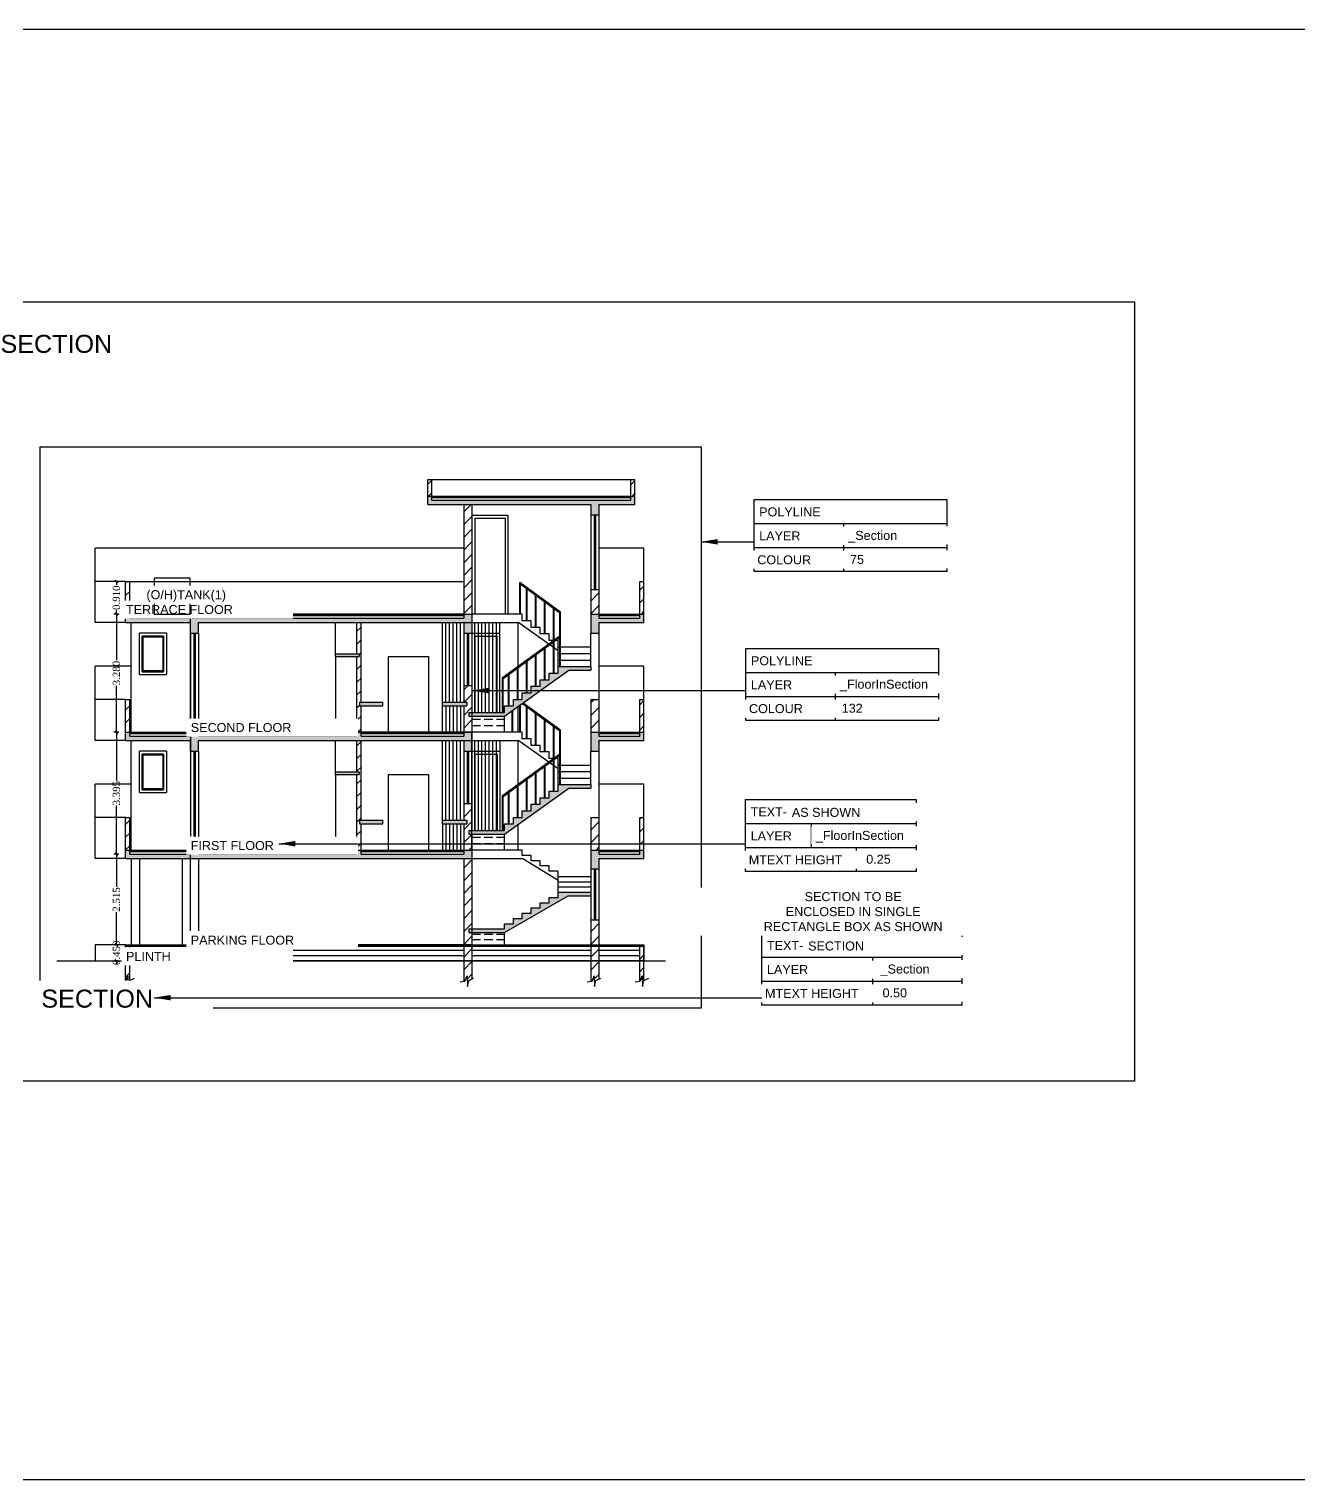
# Model space of a CAD drawing. Header units: metres. Extents: x 180 to 389, y -165 to 195.
# Drawn here: x 301.06 to 336.35, y -55.97 to -15.63 of the extents above; entities that cross this region are included whole.
import ezdxf

# ---------------------------------------------------------------- set-up
doc = ezdxf.new("R2010")
doc.units = ezdxf.units.M
doc.header["$LTSCALE"] = 2
doc.header["$MEASUREMENT"] = 0
doc.linetypes.add('ACAD_ISO02W100', pattern=[15, 12, -3])
for name, color, linetype in [('_Dimension', 87, 'Continuous'), ('_FloorInSection', 132, 'Continuous'), ('_GroundLevel', 63, 'Continuous'), ('_Section', 75, 'Continuous'), ('_Tank', 133, 'Continuous')]:
    doc.layers.add(name, color=color, linetype=linetype)
doc.styles.add('DRAWING', font='times.ttf', dxfattribs={"height": 0.2})
doc.styles.get("Standard").update_dxf_attribs({"font": 'arial.ttf'})
doc.dimstyles.new('Copy of DRAWING', dxfattribs={"dimtxt": 0.2, "dimasz": 0.46, "dimexe": 0.076, "dimexo": 0.3, "dimgap": 0.037, "dimtad": 0, "dimdec": 3, "dimzin": 0, "dimdsep": 46, "dimtxsty": 'DRAWING', "dimblk": 'ARCHTICK', "dimtsz": 0.037, "dimcen": 0.09, "dimclre": 256, "dimclrt": 256, "dimadec": 0, "dimazin": 0, "dimtfac": 1, "dimtdec": 3, "dimtix": 1, "dimtofl": 0, "dimtmove": 2, "dimatfit": 3, "dimfxl": 1, "dimtolj": 1, "dimtzin": 0, "dimarcsym": 0})
doc.dimstyles.new('DRAWING', dxfattribs={"dimtxt": 0.2, "dimasz": 0.076, "dimexe": 0.076, "dimexo": 0.3, "dimgap": 0.037, "dimtad": 0, "dimdec": 3, "dimzin": 0, "dimdsep": 46, "dimtxsty": 'DRAWING', "dimblk": 'ARCHTICK', "dimtsz": 0.037, "dimcen": 0.09, "dimclre": 256, "dimclrt": 256, "dimadec": 0, "dimazin": 0, "dimtfac": 1, "dimtdec": 3, "dimtix": 1, "dimtofl": 0, "dimtmove": 2, "dimatfit": 3, "dimfxl": 1, "dimtolj": 1, "dimtzin": 0, "dimarcsym": 0})
pattern_1 = [(45, (66.53486, -274.2512), (-0.1767767, 0.1767767), [])]

# ---------------------------------------------------------------- blocks, each defined once
blk = doc.blocks.new('*D482')
at = {"layer": '_Dimension', "linetype": 'ByBlock', "lineweight": -2, "ltscale": 0.01}
for p, q in [((303.448, -41.088), (303.418, -41.088)), ((303.448, -41.538), (303.418, -41.538))]:
    blk.add_line(p, q, dxfattribs=at)
at = {"layer": '_Dimension', "color": 0, "linetype": 'ByBlock', "lineweight": -2, "ltscale": 0.01}
for p, q in [((303.457, -41.051), (303.531, -41.125)), ((303.494, -41.088), (303.494, -41.014)), ((303.531, -41.575), (303.457, -41.501)), ((303.494, -41.538), (303.494, -41.612))]:
    blk.add_line(p, q, dxfattribs=at)
at = {"layer": 'Defpoints', "color": 0, "ltscale": 0.01}
for p in [(303.494, -41.088), (303.748, -41.088), (303.748, -41.538)]:
    blk.add_point(p, dxfattribs=at)
at = {"layer": '_Dimension', "ltscale": 0.01, "insert": (303.494, -41.313), "char_height": 0.2, "attachment_point": 5, "rotation": 90, "style": 'DRAWING'}
blk.add_mtext('\\A1;0.450', dxfattribs=at)
blk = doc.blocks.new('_ArchTick')
blk = doc.blocks.new('*D483')
at = {"layer": '_Dimension', "linetype": 'ByBlock', "lineweight": -2, "ltscale": 0.01}
for p, q in [((303.563, -38.573), (303.418, -38.573)), ((303.448, -41.088), (303.418, -41.088))]:
    blk.add_line(p, q, dxfattribs=at)
at = {"layer": '_Dimension', "color": 0, "linetype": 'ByBlock', "lineweight": -2, "ltscale": 0.01}
for p, q in [((303.531, -38.61), (303.457, -38.536)), ((303.494, -38.573), (303.494, -39.475)), ((303.494, -41.088), (303.494, -40.187)), ((303.457, -41.051), (303.531, -41.125))]:
    blk.add_line(p, q, dxfattribs=at)
at = {"layer": 'Defpoints', "color": 0, "ltscale": 0.01}
for p in [(303.494, -38.573), (303.863, -38.573), (303.748, -41.088)]:
    blk.add_point(p, dxfattribs=at)
at = {"layer": '_Dimension', "ltscale": 0.01, "insert": (303.494, -39.831), "char_height": 0.2, "attachment_point": 5, "rotation": 90, "style": 'DRAWING'}
blk.add_mtext('\\A1;2.515', dxfattribs=at)
blk = doc.blocks.new('*D484')
at = {"layer": '_Dimension', "linetype": 'ByBlock', "lineweight": -2, "ltscale": 0.01}
for p, q in [((303.563, -35.178), (303.418, -35.178)), ((303.563, -38.573), (303.418, -38.573))]:
    blk.add_line(p, q, dxfattribs=at)
at = {"layer": '_Dimension', "color": 0, "linetype": 'ByBlock', "lineweight": -2, "ltscale": 0.01}
for p, q in [((303.531, -35.215), (303.457, -35.141)), ((303.494, -35.178), (303.494, -36.522)), ((303.494, -38.573), (303.494, -37.229)), ((303.457, -38.536), (303.531, -38.61))]:
    blk.add_line(p, q, dxfattribs=at)
at = {"layer": 'Defpoints', "color": 0, "ltscale": 0.01}
for p in [(303.494, -35.178), (303.863, -35.178), (303.863, -38.573)]:
    blk.add_point(p, dxfattribs=at)
at = {"layer": '_Dimension', "ltscale": 0.01, "insert": (303.494, -36.876), "char_height": 0.2, "attachment_point": 5, "rotation": 90, "style": 'DRAWING'}
blk.add_mtext('\\A1;3.395', dxfattribs=at)
blk = doc.blocks.new('*D485')
at = {"layer": '_Dimension', "color": 0, "linetype": 'ByBlock', "lineweight": -2, "ltscale": 0.01}
for p, q in [((303.531, -31.935), (303.457, -31.861)), ((303.494, -31.898), (303.494, -33.18)), ((303.494, -35.178), (303.494, -33.896)), ((303.457, -35.141), (303.531, -35.215))]:
    blk.add_line(p, q, dxfattribs=at)
at = {"layer": '_Dimension', "linetype": 'ByBlock', "lineweight": -2, "ltscale": 0.01}
for p, q in [((303.567, -31.898), (303.418, -31.898)), ((303.563, -35.178), (303.418, -35.178))]:
    blk.add_line(p, q, dxfattribs=at)
at = {"layer": 'Defpoints', "color": 0, "ltscale": 0.01}
for p in [(303.494, -31.898), (303.867, -31.898), (303.863, -35.178)]:
    blk.add_point(p, dxfattribs=at)
at = {"layer": '_Dimension', "ltscale": 0.01, "insert": (303.494, -33.538), "char_height": 0.2, "attachment_point": 5, "rotation": 90, "style": 'DRAWING'}
blk.add_mtext('\\A1;3.280', dxfattribs=at)
blk = doc.blocks.new('*D486')
at = {"layer": '_Dimension', "linetype": 'ByBlock', "lineweight": -2, "ltscale": 0.01}
for p, q in [((303.563, -30.988), (303.418, -30.988)), ((303.567, -31.898), (303.418, -31.898))]:
    blk.add_line(p, q, dxfattribs=at)
at = {"layer": '_Dimension', "color": 0, "linetype": 'ByBlock', "lineweight": -2, "ltscale": 0.01}
for p, q in [((303.531, -31.025), (303.457, -30.951)), ((303.494, -30.988), (303.494, -31.085)), ((303.457, -31.861), (303.531, -31.935)), ((303.494, -31.898), (303.494, -31.802))]:
    blk.add_line(p, q, dxfattribs=at)
at = {"layer": 'Defpoints', "color": 0, "ltscale": 0.01}
for p in [(303.494, -30.988), (303.863, -30.988), (303.867, -31.898)]:
    blk.add_point(p, dxfattribs=at)
at = {"layer": '_Dimension', "ltscale": 0.01, "insert": (303.494, -31.443), "char_height": 0.2, "attachment_point": 5, "rotation": 90, "style": 'DRAWING'}
blk.add_mtext('\\A1;0.910', dxfattribs=at)

msp = doc.modelspace()

# ---------------------------------------------------------------- hatches: boundary and pattern name
at = {"ltscale": 0.01}
h = msp.add_hatch(dxfattribs=at)
h.set_pattern_fill('ANSI31', color=256, scale=2, style=0)
h.set_pattern_definition(pattern_1)
h.paths.add_polyline_path([(313.3729, -31.8984), (313.3729, -28.8484), (313.1429, -28.8484), (313.1429, -31.8984)])
h.paths.add_polyline_path([(317.9029, -28.6184), (317.9029, -28.1584), (317.7879, -28.1584), (317.7879, -28.6184)])
h.paths.add_polyline_path([(312.2579, -28.6184), (312.2579, -28.1584), (312.1429, -28.1584), (312.1429, -28.6184)])
h = msp.add_hatch(dxfattribs=at)
h.set_pattern_fill('ANSI31', color=256, scale=100, style=0)
h.set_pattern_definition([(45, (66.535, -274.251), (-8.83883, 8.83883), [])])
h.paths.add_polyline_path([(312.1429, -28.8484), (312.1429, -28.6184), (312.2579, -28.6184), (312.2579, -28.7334), (317.7879, -28.7334), (317.7879, -28.6184), (317.9029, -28.6184), (317.9029, -28.8484), (316.9029, -28.8484), (316.9029, -29.1484), (316.6729, -29.1484), (316.6729, -28.8484)])
for points in [[(312.1429, -28.8484), (312.1429, -28.6184), (312.2579, -28.6184), (312.2579, -28.7334), (317.7879, -28.7334), (317.7879, -28.6184), (317.9029, -28.6184), (317.9029, -28.8484), (316.9029, -28.8484), (316.9029, -29.1484), (316.6729, -29.1484), (316.6729, -28.8484)], [(303.7479, -32.1284), (303.7479, -31.8984), (303.8629, -31.8984), (303.8629, -32.0134), (313.1429, -32.0134), (313.1429, -31.8984), (313.3729, -31.8984), (313.3729, -32.1284), (305.7779, -32.1284), (305.7779, -32.4284), (305.5479, -32.4284), (305.5479, -32.1284)], [(316.6729, -32.4284), (316.6729, -31.8984), (316.9029, -31.8984), (316.9029, -32.0134), (318.0379, -32.0134), (318.0379, -31.8984), (318.1529, -31.8984), (318.1529, -32.1284), (316.9029, -32.1284), (316.9029, -32.4284)], [(309.5779, -32.9984), (309.5779, -33.0784), (310.2362, -33.0784), (310.2362, -32.9984)], [(313.287, -34.6324), (313.287, -34.7324), (313.3729, -34.7324), (314.2729, -34.7324), (314.4894, -34.5783), (314.5094, -34.564), (314.6585, -34.4579), (314.699, -34.429), (314.719, -34.4148), (314.7612, -34.3847), (314.787, -34.3664), (316.0624, -33.4584), (316.6729, -33.4584), (316.6729, -33.3584), (315.8305, -33.3584), (315.8105, -33.3584), (315.7729, -33.3584), (315.7729, -33.5404), (315.6579, -33.5404), (315.6379, -33.5404), (315.5229, -33.5404), (315.5229, -33.7224), (315.4079, -33.7224), (315.3879, -33.7224), (315.2729, -33.7224), (315.2729, -33.9044), (315.1579, -33.9044), (315.1379, -33.9044), (315.0229, -33.9044), (315.0229, -34.0864), (314.9079, -34.0864), (314.8879, -34.0864), (314.7729, -34.0864), (314.7729, -34.2684), (314.6585, -34.2684), (314.6579, -33.381), (314.6579, -34.2684), (314.6379, -34.2684), (314.5229, -34.2684), (314.5229, -34.4504), (314.4079, -34.4504), (314.3879, -34.4504), (314.2729, -34.4504), (314.2729, -34.6324), (314.2376, -34.6324), (314.2176, -34.6324), (314.1507, -34.6324), (314.0707, -34.6324), (314.0507, -34.6324), (313.9507, -34.6324), (313.8507, -34.6324), (313.7507, -34.6324), (313.6507, -34.6324), (313.5507, -34.6324), (313.4529, -34.6324), (313.4507, -34.6324), (313.3729, -34.6324)], [(316.6729, -35.7084), (316.6729, -35.1784), (316.9029, -35.1784), (316.9029, -35.2934), (318.0379, -35.2934), (318.0379, -35.1784), (318.1529, -35.1784), (318.1529, -35.4084), (316.9029, -35.4084), (316.9029, -35.7084)], [(313.287, -37.9124), (313.287, -38.0124), (314.2729, -38.0124), (316.0624, -36.7384), (316.6729, -36.7384), (316.6729, -36.6384), (315.7729, -36.6384), (315.7729, -36.8204), (315.5229, -36.8204), (315.5229, -37.0024), (315.2729, -37.0024), (315.2729, -37.1844), (315.0229, -37.1844), (315.0229, -37.3664), (314.7729, -37.3664), (314.7729, -37.5484), (314.5229, -37.5484), (314.5229, -37.7304), (314.2729, -37.7304), (314.2729, -37.9124)], [(303.7479, -38.6884), (303.7479, -38.4584), (303.8629, -38.4584), (303.8629, -38.5734), (305.5479, -38.5734), (305.5479, -38.4584), (305.7779, -38.4584), (305.7779, -38.5734), (310.1779, -38.5734), (310.1779, -38.4584), (310.2929, -38.4584), (310.2929, -38.5734), (313.1429, -38.5734), (313.1429, -38.4584), (313.3729, -38.4584), (313.3729, -38.6884)], [(316.6729, -38.9884), (316.6729, -38.4584), (316.9029, -38.4584), (316.9029, -38.5734), (318.0379, -38.5734), (318.0379, -38.4584), (318.1529, -38.4584), (318.1529, -38.6884), (316.9029, -38.6884), (316.9029, -38.9884)], [(313.287, -40.6504), (313.287, -40.7504), (314.2729, -40.7504), (316.0442, -39.7284), (316.6729, -39.7284), (316.6729, -39.6284), (315.7729, -39.6284), (315.7729, -39.7744), (315.5229, -39.7744), (315.5229, -39.9204), (315.2729, -39.9204), (315.2729, -40.0664), (315.0229, -40.0664), (315.0229, -40.2124), (314.7729, -40.2124), (314.7729, -40.3584), (314.5229, -40.3584), (314.5229, -40.5044), (314.2729, -40.5044), (314.2729, -40.6504)]]:
    msp.add_hatch(color=256, dxfattribs=at).paths.add_polyline_path(points)
h = msp.add_hatch(dxfattribs=at)
h.set_pattern_fill('ANSI31', color=256, scale=2, style=0)
h.set_pattern_definition(pattern_1)
h.paths.add_polyline_path([(303.8629, -31.8984), (303.8629, -30.9884), (303.7479, -30.9884), (303.7479, -31.8984)])
h = msp.add_hatch(dxfattribs=at)
h.set_pattern_fill('ANSI31', color=256, scale=2, style=0)
h.set_pattern_definition(pattern_1)
h.paths.add_polyline_path([(316.6729, -31.2184), (316.6729, -31.8984), (316.9029, -31.8984), (316.9029, -31.2184)])
h.paths.add_polyline_path([(318.1529, -31.8984), (318.1529, -30.9884), (318.0379, -30.9884), (318.0379, -31.8984)])
h = msp.add_hatch(dxfattribs=at)
h.set_pattern_fill('ANSI31', color=256, scale=2, style=0)
h.set_pattern_definition(pattern_1)
h.paths.add_polyline_path([(310.2929, -35.1784), (310.2929, -34.4484), (310.2464, -34.4484), (310.2464, -34.3484), (310.2929, -34.3484), (310.2929, -32.1284), (310.1779, -32.1284), (310.1779, -32.9984), (310.2362, -32.9984), (310.2362, -33.0784), (310.1779, -33.0784), (310.1779, -35.1784)])
h = msp.add_hatch(color=256, dxfattribs=at)
h.paths.add_polyline_path([(313.1429, -35.7084), (313.3729, -35.7084), (313.3729, -35.4084), (313.1429, -35.4084)])
h.paths.add_polyline_path([(313.1429, -32.4284), (313.3729, -32.4284), (313.3729, -32.1284), (313.1429, -32.1284)])
h = msp.add_hatch(dxfattribs=at)
h.set_pattern_fill('ANSI31', color=256, scale=2, style=0)
h.set_pattern_definition(pattern_1)
h.paths.add_polyline_path([(303.8629, -38.4584), (303.8629, -37.5484), (303.7479, -37.5484), (303.7479, -38.4584)])
h.paths.add_polyline_path([(303.8629, -35.1784), (303.8629, -34.2684), (303.7479, -34.2684), (303.7479, -35.1784)])
h.paths.add_polyline_path([(305.7779, -38.4584), (305.7779, -38.1584), (305.5479, -38.1584), (305.5479, -38.4584)])
h.paths.add_polyline_path([(305.7779, -35.1784), (305.7779, -34.8784), (305.5479, -34.8784), (305.5479, -35.1784)])
h = msp.add_hatch(dxfattribs=at)
h.set_pattern_fill('ANSI31', color=256, scale=2, style=0)
h.set_pattern_definition(pattern_1)
h.paths.add_polyline_path([(313.3729, -35.1784), (313.3729, -34.7324), (313.287, -34.7324), (313.287, -34.6324), (313.3729, -34.6324), (313.3729, -33.8784), (313.1429, -33.8784), (313.1429, -34.3484), (313.2275, -34.3484), (313.2275, -34.4484), (313.1429, -34.4484), (313.1429, -35.1784)])
h = msp.add_hatch(dxfattribs=at)
h.set_pattern_fill('ANSI31', color=256, scale=2, style=0)
h.set_pattern_definition(pattern_1)
h.paths.add_polyline_path([(316.6729, -34.2684), (316.6729, -35.1784), (316.9029, -35.1784), (316.9029, -34.2684)])
h.paths.add_polyline_path([(318.1529, -35.1784), (318.1529, -34.2684), (318.0379, -34.2684), (318.0379, -35.1784)])
h = msp.add_hatch(color=256, dxfattribs=at)
h.paths.add_polyline_path([(312.5429, -34.3484), (312.5429, -34.4484), (313.2275, -34.4484), (313.2275, -34.3484)])
h.paths.add_polyline_path([(310.2464, -34.3484), (310.2464, -34.4484), (310.8929, -34.4484), (310.8929, -34.3484)])
h = msp.add_hatch(color=256, dxfattribs=at)
h.paths.add_polyline_path([(303.7479, -35.4084), (303.7479, -35.1784), (303.8629, -35.1784), (303.8629, -35.2934), (305.5479, -35.2934), (305.5479, -35.1784), (305.7779, -35.1784), (305.7779, -35.2934), (310.1779, -35.2934), (310.1779, -35.1784), (310.2929, -35.1784), (310.2929, -35.2934), (313.1429, -35.2934), (313.1429, -35.1784), (313.3729, -35.1784), (313.3729, -35.4084), (305.7779, -35.4084), (305.7779, -35.7084), (305.5479, -35.7084), (305.5479, -35.4084)])
h.paths.add_polyline_path([(312.5429, -37.6284), (312.5429, -37.7284), (313.2275, -37.7284), (313.2275, -37.6284)])
h.paths.add_polyline_path([(310.2464, -37.7284), (310.2464, -37.6284), (310.8929, -37.6284), (310.8929, -37.7284)])
h.paths.add_polyline_path([(309.5779, -36.3584), (309.5779, -36.2784), (310.2362, -36.2784), (310.2362, -36.3584)])
h = msp.add_hatch(dxfattribs=at)
h.set_pattern_fill('ANSI31', color=256, scale=2, style=0)
h.set_pattern_definition(pattern_1)
h.paths.add_polyline_path([(310.2929, -38.4584), (310.2929, -37.7284), (310.2464, -37.7284), (310.2464, -37.6284), (310.2929, -37.6284), (310.2929, -35.4084), (310.1779, -35.4084), (310.1779, -36.2784), (310.2362, -36.2784), (310.2362, -36.3584), (310.1779, -36.3584), (310.1779, -38.4584)])
h.paths.add_polyline_path([(313.3729, -38.4584), (313.3729, -38.0124), (313.287, -38.0124), (313.287, -37.9124), (313.3729, -37.9124), (313.3729, -37.1584), (313.1429, -37.1584), (313.1429, -37.6284), (313.2275, -37.6284), (313.2275, -37.7284), (313.1429, -37.7284), (313.1429, -38.4584)])
h = msp.add_hatch(dxfattribs=at)
h.set_pattern_fill('ANSI31', color=256, scale=2, style=0)
h.set_pattern_definition(pattern_1)
h.paths.add_polyline_path([(316.6729, -42.1039), (316.7092, -42.0984), (316.7676, -41.9573), (316.777, -42.2471), (316.8165, -42.0834), (316.9029, -42.0408), (316.9029, -41.1284), (316.6729, -41.1284)])
h.paths.add_polyline_path([(316.6729, -37.5484), (316.6729, -38.4584), (316.9029, -38.4584), (316.9029, -37.5484)])
h.paths.add_polyline_path([(316.9029, -41.0884), (316.9029, -40.4084), (316.6729, -40.4084), (316.6729, -41.0884)])
h.paths.add_polyline_path([(318.0379, -42.0992), (318.0434, -42.0984), (318.1018, -41.9573), (318.1112, -42.2471), (318.1508, -42.0834), (318.1529, -42.0823), (318.1529, -41.1284), (318.0379, -41.1284)])
h.paths.add_polyline_path([(318.1529, -38.4584), (318.1529, -37.5484), (318.0379, -37.5484), (318.0379, -38.4584)])
h = msp.add_hatch(dxfattribs=at)
h.set_pattern_fill('ANSI31', color=256, scale=2, style=0)
h.set_pattern_definition(pattern_1)
h.paths.add_polyline_path([(313.3729, -41.0884), (313.3729, -40.7504), (313.287, -40.7504), (313.287, -40.6504), (313.3729, -40.6504), (313.3729, -38.6884), (313.1429, -38.6884), (313.1429, -41.0884)])
h.paths.add_polyline_path([(313.1429, -42.1039), (313.1792, -42.0984), (313.2376, -41.9573), (313.247, -42.2471), (313.2865, -42.0834), (313.3729, -42.0408), (313.3729, -41.1284), (313.1429, -41.1284)])
h.paths.add_polyline_path([(303.7534, -42.0984), (303.8118, -41.9573), (303.8212, -42.2471), (303.8608, -42.0834), (303.8629, -42.0823), (303.8629, -41.1284), (303.7479, -41.1284), (303.7479, -42.0992)])

# ---------------------------------------------------------------- linework, layer by layer
for p, q in [((312.1429, -28.1584), (312.2579, -28.1584)), ((312.1429, -28.8484), (312.1429, -28.1584)), ((312.2579, -28.7334), (312.2579, -28.1584)), ((312.2579, -28.1584), (317.7879, -28.1584)), ((317.7879, -28.1584), (317.9029, -28.1584)), ((317.7879, -28.7334), (317.7879, -28.1584)), ((317.9029, -28.8484), (317.9029, -28.1584)), ((312.1429, -28.6184), (317.9029, -28.6184)), ((312.1429, -28.8484), (316.6729, -28.8484)), ((312.2579, -28.6534), (317.7879, -28.6534)), ((312.2579, -28.7334), (317.7879, -28.7334)), ((313.1429, -28.8484), (313.1429, -32.0134)), ((313.3729, -28.8484), (313.3729, -32.4284)), ((316.6729, -28.8484), (316.6729, -29.1484)), ((316.9029, -28.8484), (317.9029, -28.8484)), ((316.9029, -28.8484), (316.9029, -29.1484)), ((313.3729, -29.1484), (313.3729, -31.9024)), ((313.3729, -29.1484), (314.3729, -29.1484)), ((313.4529, -29.2284), (314.2929, -29.2284)), ((313.4529, -29.2284), (313.4529, -31.9024)), ((314.2929, -29.2284), (314.2929, -31.9024)), ((314.3729, -29.1484), (314.3729, -31.9024)), ((316.9029, -29.1484), (316.6729, -29.1484)), ((316.6729, -29.1484), (316.6729, -31.2184)), ((316.7729, -29.1484), (316.7729, -31.2184)), ((316.8029, -29.1484), (316.8029, -31.2184)), ((316.9029, -29.1484), (316.9029, -31.2184)), ((321.2157, -29.3822), (326.5649, -29.3822)), ((302.9029, -32.1284), (302.9029, -30.0684)), ((313.1429, -30.0684), (302.9029, -30.0684)), ((318.1529, -30.0684), (316.9029, -30.0684)), ((318.1529, -30.9884), (318.1529, -30.0684)), ((321.2157, -30.0495), (326.5649, -30.0495)), ((303.7479, -30.9884), (302.9029, -30.9884)), ((303.7479, -32.1284), (303.7479, -30.9884)), ((303.7479, -30.9884), (303.8629, -30.9884)), ((303.8629, -32.0134), (303.8629, -30.9884)), ((314.699, -31.9024), (314.699, -31.0224)), ((315.8305, -31.8461), (314.699, -31.0224)), ((318.0379, -30.9884), (318.1529, -30.9884)), ((318.0379, -32.0134), (318.0379, -30.9884)), ((318.1529, -32.1284), (318.1529, -30.9884)), ((315.8105, -31.8686), (314.699, -31.0595)), ((314.719, -31.9024), (314.719, -31.074)), ((314.8879, -32.0844), (314.8879, -31.197)), ((314.9079, -32.0844), (314.9079, -31.2115)), ((315.1379, -32.2664), (315.1379, -31.379)), ((315.1579, -32.2664), (315.1579, -31.3935)), ((316.6729, -31.2184), (316.6729, -32.4284)), ((316.6729, -31.2184), (316.9029, -31.2184)), ((316.9029, -31.2184), (316.9029, -32.0134)), ((315.3879, -32.4484), (315.3879, -31.561)), ((315.4079, -32.4484), (315.4079, -31.5755)), ((315.6379, -32.6304), (315.6379, -31.743)), ((315.6579, -32.6158), (315.6579, -31.7575)), ((315.8305, -33.3584), (315.8305, -31.8461)), ((303.7479, -32.1284), (302.9029, -32.1284)), ((303.7479, -31.8984), (313.3729, -31.8984)), ((303.7479, -32.1284), (305.5479, -32.1284)), ((303.8629, -31.9334), (313.1429, -31.9334)), ((303.8629, -32.0134), (313.1429, -32.0134)), ((303.9029, -35.1784), (303.9029, -32.1284)), ((305.5479, -32.4284), (305.5479, -32.1284)), ((305.7779, -32.1284), (313.3729, -32.1284)), ((305.7779, -32.4284), (305.7779, -32.1284)), ((309.5779, -32.9984), (309.5779, -32.1284)), ((310.1779, -32.9984), (310.1779, -32.1284)), ((310.2929, -34.3484), (310.2929, -32.1284)), ((312.5504, -34.3484), (312.5504, -32.1284)), ((312.6504, -34.3484), (312.6504, -32.1284)), ((312.7504, -34.3484), (312.7504, -32.1284)), ((312.8504, -34.3484), (312.8504, -32.1284)), ((312.9504, -34.3484), (312.9504, -32.1284)), ((313.0504, -34.3484), (313.0504, -32.1284)), ((313.1429, -32.1284), (313.1429, -32.4284)), ((314.7729, -31.9024), (313.3729, -31.9024)), ((313.3729, -32.1284), (314.6784, -32.1284)), ((313.4507, -34.6324), (313.4507, -32.1284)), ((313.5507, -34.6324), (313.5507, -32.1284)), ((313.6507, -34.6324), (313.6507, -32.1284)), ((313.7507, -34.6324), (313.7507, -32.1284)), ((313.8507, -34.6324), (313.8507, -32.1284)), ((313.9507, -34.6324), (313.9507, -32.1284)), ((314.0507, -34.6324), (314.0507, -32.1284)), ((314.1507, -34.6324), (314.1507, -32.1284)), ((314.6585, -33.3434), (314.6585, -32.1284)), ((314.6784, -32.1284), (315.5125, -32.7217)), ((314.7729, -32.0844), (314.7729, -31.9024)), ((315.0229, -32.0844), (314.7729, -32.0844)), ((315.0229, -32.2664), (315.0229, -32.0844)), ((315.8105, -32.5047), (315.8105, -31.8686)), ((316.6729, -31.8984), (318.1529, -31.8984)), ((316.9029, -31.9334), (318.0379, -31.9334)), ((316.9029, -32.0134), (318.0379, -32.0134)), ((316.9029, -32.1284), (318.1529, -32.1284)), ((316.9029, -32.1284), (316.9029, -32.4284)), ((304.8829, -32.4284), (304.1329, -32.4284)), ((304.1329, -33.5784), (304.1329, -32.4284)), ((304.8029, -32.5084), (304.2129, -32.5084)), ((304.8029, -32.5084), (304.8029, -33.4984)), ((304.8829, -32.4284), (304.8829, -33.5784)), ((305.5479, -32.4284), (305.7779, -32.4284)), ((305.5479, -32.4284), (305.5479, -34.8784)), ((305.6479, -32.4284), (305.6479, -34.8784)), ((305.6779, -32.4284), (305.6779, -34.8784)), ((305.7779, -32.4284), (305.7779, -34.8784)), ((313.1429, -32.4284), (313.3729, -32.4284)), ((313.1429, -32.4284), (313.1429, -33.8784)), ((313.2429, -32.4284), (313.2429, -33.8784)), ((313.2729, -32.4284), (313.2729, -33.8784)), ((313.3729, -32.4284), (314.1507, -32.4284)), ((313.3729, -32.4284), (313.3729, -33.8784)), ((313.4529, -32.5084), (313.4529, -34.6324)), ((313.4529, -32.5084), (314.0707, -32.5084)), ((314.0707, -34.6324), (314.0707, -32.5084)), ((314.2176, -33.6644), (315.8105, -32.5047)), ((314.2376, -33.6869), (315.8305, -32.5273)), ((315.2729, -32.2664), (315.0229, -32.2664)), ((315.2729, -32.4484), (315.2729, -32.2664)), ((315.5229, -32.4484), (315.2729, -32.4484)), ((315.5229, -32.6304), (315.5229, -32.4484)), ((315.6379, -32.6304), (315.5229, -32.6304)), ((315.6379, -33.5404), (315.6379, -32.6675)), ((315.6579, -33.5404), (315.6579, -32.653)), ((315.7729, -32.6304), (315.6889, -32.6304)), ((315.7729, -32.8124), (315.7729, -32.6304)), ((315.8105, -33.3584), (315.8105, -32.5419)), ((316.6729, -32.4284), (316.9029, -32.4284)), ((316.6729, -33.3584), (316.6729, -32.4284)), ((316.9029, -32.4284), (316.9029, -34.2684)), ((309.5779, -33.0784), (309.5779, -32.9984)), ((309.5779, -32.9984), (310.2362, -32.9984)), ((310.2362, -32.9984), (310.2362, -33.0784)), ((315.1379, -33.9044), (315.1379, -33.0315)), ((315.1579, -33.9044), (315.1579, -33.017)), ((315.3879, -33.7224), (315.3879, -32.8495)), ((315.4079, -33.7224), (315.4079, -32.835)), ((315.5383, -32.7401), (315.7729, -32.907)), ((315.7729, -33.3584), (315.7729, -32.8124)), ((315.7729, -32.8124), (316.6729, -32.8124)), ((315.7729, -32.9944), (316.6729, -32.9944)), ((302.9029, -35.4084), (302.9029, -33.3484)), ((303.9029, -33.3484), (302.9029, -33.3484)), ((309.5779, -33.0784), (310.2362, -33.0784)), ((309.5779, -33.0784), (309.5779, -35.1784)), ((310.1779, -35.2934), (310.1779, -33.0784)), ((311.0429, -33.0784), (311.0429, -35.1784)), ((311.0429, -33.0784), (312.1681, -33.0784)), ((312.1681, -33.0784), (312.1681, -35.1784)), ((314.2729, -34.7324), (316.0624, -33.4584)), ((314.6379, -34.2684), (314.6379, -33.3955)), ((314.6579, -34.2684), (314.6579, -33.381)), ((314.6585, -34.2684), (314.6585, -33.3805)), ((314.8879, -34.0864), (314.8879, -33.2135)), ((314.9079, -34.0864), (314.9079, -33.199)), ((315.7729, -33.1764), (316.6729, -33.1764)), ((315.7729, -33.5404), (315.7729, -33.3584)), ((315.7729, -33.3584), (316.6729, -33.3584)), ((316.0624, -33.4584), (316.6729, -33.4584)), ((316.6729, -33.3584), (316.6729, -33.4584)), ((318.1529, -33.3484), (316.9029, -33.3484)), ((318.1529, -34.2684), (318.1529, -33.3484)), ((304.1329, -33.5784), (304.8829, -33.5784)), ((304.2129, -33.4984), (304.8029, -33.4984)), ((314.2176, -34.6324), (314.2176, -33.6644)), ((314.2376, -34.6324), (314.2376, -33.6869)), ((314.3879, -34.4504), (314.3879, -33.5775)), ((314.4079, -34.4504), (314.4079, -33.563)), ((315.2729, -33.9044), (315.2729, -33.7224)), ((315.2729, -33.7224), (315.5229, -33.7224)), ((315.5229, -33.7224), (315.5229, -33.5404)), ((315.5229, -33.5404), (315.7729, -33.5404)), ((320.9857, -33.5184), (326.3349, -33.5184)), ((303.7479, -34.2684), (302.9029, -34.2684)), ((303.7479, -35.4084), (303.7479, -34.2684)), ((303.7479, -34.2684), (303.8629, -34.2684)), ((303.8629, -35.2934), (303.8629, -34.2684)), ((313.1429, -33.8784), (313.1429, -34.3484)), ((313.1429, -33.8784), (313.3729, -33.8784)), ((313.3729, -33.8784), (313.3729, -34.6324)), ((314.5229, -34.4504), (314.5229, -34.2684)), ((314.5229, -34.2684), (314.7729, -34.2684)), ((314.7729, -34.2684), (314.7729, -34.0864)), ((314.7729, -34.0864), (315.0229, -34.0864)), ((315.0229, -34.0864), (315.0229, -33.9044)), ((315.0229, -33.9044), (315.2729, -33.9044)), ((316.6729, -34.2684), (316.6729, -35.7084)), ((316.6729, -34.2684), (316.9029, -34.2684)), ((316.9029, -34.2684), (316.9029, -35.2934)), ((318.0379, -34.2684), (318.1529, -34.2684)), ((318.0379, -35.2934), (318.0379, -34.2684)), ((318.1529, -35.4084), (318.1529, -34.2684)), ((320.9857, -34.1857), (326.3349, -34.1857)), ((310.2464, -34.3484), (310.8929, -34.3484)), ((310.2464, -34.3484), (310.2464, -34.4484)), ((310.2464, -34.4484), (310.8929, -34.4484)), ((310.2929, -35.2934), (310.2929, -34.4484)), ((310.8929, -34.4484), (310.8929, -34.3484)), ((312.5429, -34.3484), (313.2275, -34.3484)), ((312.5429, -34.3484), (312.5429, -34.4484)), ((312.5429, -34.4484), (313.2275, -34.4484)), ((312.5504, -35.1784), (312.5504, -34.4484)), ((312.6504, -34.4484), (312.6504, -35.1784)), ((312.7504, -34.4484), (312.7504, -35.1784)), ((312.8504, -34.4484), (312.8504, -35.1784)), ((312.9504, -34.4484), (312.9504, -35.1784)), ((313.0504, -34.4484), (313.0504, -35.1784)), ((313.1429, -34.4484), (313.1429, -35.2934)), ((313.2275, -34.3484), (313.2275, -34.4484)), ((313.287, -34.6324), (314.2729, -34.6324)), ((313.287, -34.6324), (313.287, -34.7324)), ((314.2729, -34.6324), (314.2729, -34.4504)), ((314.2729, -34.4504), (314.5229, -34.4504)), ((314.4894, -35.1824), (314.4894, -34.5783)), ((314.5094, -35.1824), (314.5094, -34.564)), ((314.6585, -35.1824), (314.6585, -34.4579)), ((314.699, -35.1824), (314.699, -34.429)), ((314.719, -35.1824), (314.719, -34.4148)), ((315.8105, -35.1486), (314.7612, -34.3847)), ((315.8305, -35.1261), (314.787, -34.3664)), ((314.8879, -35.3644), (314.8879, -34.477)), ((314.9079, -35.3644), (314.9079, -34.4915)), ((315.1379, -35.5464), (315.1379, -34.659)), ((315.1579, -35.5464), (315.1579, -34.6735)), ((305.5479, -35.2934), (305.5479, -34.8784)), ((305.5479, -34.8784), (305.7779, -34.8784)), ((305.7779, -35.2934), (305.7779, -34.8784)), ((313.287, -34.7324), (314.2729, -34.7324)), ((313.3729, -34.7324), (313.3729, -35.7084)), ((314.2729, -35.1784), (314.2729, -34.7324)), ((315.3879, -35.7284), (315.3879, -34.841)), ((315.4079, -35.7284), (315.4079, -34.8555)), ((315.6379, -35.9104), (315.6379, -35.023)), ((315.6579, -35.8958), (315.6579, -35.0375)), ((303.7479, -35.4084), (302.9029, -35.4084)), ((303.7479, -35.1784), (313.3729, -35.1784)), ((303.7479, -35.4084), (305.5479, -35.4084)), ((303.8629, -35.2134), (305.5479, -35.2134)), ((303.8629, -35.2934), (305.5479, -35.2934)), ((303.9029, -38.4584), (303.9029, -35.4084)), ((305.5479, -35.7084), (305.5479, -35.4084)), ((305.7779, -35.2134), (310.1779, -35.2134)), ((305.7779, -35.2934), (310.1779, -35.2934)), ((305.7779, -35.4084), (313.3729, -35.4084)), ((305.7779, -35.7084), (305.7779, -35.4084)), ((309.5779, -36.2784), (309.5779, -35.4084)), ((310.1779, -36.2784), (310.1779, -35.4084)), ((310.2929, -35.2134), (313.1429, -35.2134)), ((310.2929, -35.2934), (313.1429, -35.2934)), ((310.2929, -37.6284), (310.2929, -35.4084)), ((312.5504, -37.6284), (312.5504, -35.4084)), ((312.6504, -37.6284), (312.6504, -35.4084)), ((312.7504, -37.6284), (312.7504, -35.4084)), ((312.8504, -37.6284), (312.8504, -35.4084)), ((312.9504, -37.6284), (312.9504, -35.4084)), ((313.0504, -37.6284), (313.0504, -35.4084)), ((313.1429, -35.4084), (313.1429, -35.7084)), ((314.7729, -35.1824), (313.3729, -35.1824)), ((313.3729, -35.4084), (314.6784, -35.4084)), ((313.4507, -37.9124), (313.4507, -35.4084)), ((313.5507, -37.9124), (313.5507, -35.4084)), ((313.6507, -37.9124), (313.6507, -35.4084)), ((313.7507, -37.9124), (313.7507, -35.4084)), ((313.8507, -37.9124), (313.8507, -35.4084)), ((313.9507, -37.9124), (313.9507, -35.4084)), ((314.0507, -37.9124), (314.0507, -35.4084)), ((314.1507, -35.4084), (314.1507, -37.9124)), ((314.6585, -37.5484), (314.6585, -35.4084)), ((314.6784, -35.4084), (315.7729, -36.187)), ((314.7729, -35.3644), (314.7729, -35.1824)), ((315.0229, -35.3644), (314.7729, -35.3644)), ((315.0229, -35.5464), (315.0229, -35.3644)), ((315.8105, -35.7847), (315.8105, -35.1486)), ((315.8305, -36.6384), (315.8305, -35.1261)), ((316.6729, -35.1784), (318.1529, -35.1784)), ((316.9029, -35.2134), (318.0379, -35.2134)), ((316.9029, -35.2934), (318.0379, -35.2934)), ((316.9029, -35.4084), (318.1529, -35.4084)), ((316.9029, -35.4084), (316.9029, -35.7084)), ((304.8829, -35.7084), (304.1329, -35.7084)), ((304.1329, -36.8584), (304.1329, -35.7084)), ((304.8029, -35.7884), (304.2129, -35.7884)), ((304.8029, -35.7884), (304.8029, -36.7784)), ((304.8829, -35.7084), (304.8829, -36.8584)), ((305.5479, -35.7084), (305.7779, -35.7084)), ((305.5479, -35.7084), (305.5479, -38.1584)), ((305.6479, -35.7084), (305.6479, -38.1584)), ((305.6779, -35.7084), (305.6779, -38.1584)), ((305.7779, -35.7084), (305.7779, -38.1584)), ((313.1429, -35.7084), (313.3729, -35.7084)), ((313.1429, -35.7084), (313.1429, -37.1584)), ((313.2429, -35.7084), (313.2429, -37.1584)), ((313.2729, -35.7084), (313.2729, -37.1584)), ((313.3729, -35.7084), (314.1507, -35.7084)), ((313.3729, -35.7084), (313.3729, -37.1584)), ((313.4529, -35.7884), (314.0707, -35.7884)), ((313.4529, -35.7884), (313.4529, -37.9124)), ((314.0707, -35.7884), (314.0707, -37.9124)), ((314.2176, -36.9444), (315.8105, -35.7847)), ((314.2376, -36.9669), (315.8305, -35.8073)), ((315.2729, -35.5464), (315.0229, -35.5464)), ((315.2729, -35.7284), (315.2729, -35.5464)), ((315.5229, -35.7284), (315.2729, -35.7284)), ((315.5229, -35.9104), (315.5229, -35.7284)), ((315.8105, -36.6384), (315.8105, -35.8219)), ((316.6729, -35.7084), (316.9029, -35.7084)), ((316.6729, -36.6384), (316.6729, -35.7084)), ((316.9029, -35.7084), (316.9029, -37.5484)), ((309.5779, -36.3584), (309.5779, -36.2784)), ((309.5779, -36.2784), (310.2362, -36.2784)), ((310.2362, -36.2784), (310.2362, -36.3584)), ((315.1579, -37.1844), (315.1579, -36.297)), ((315.3879, -37.0024), (315.3879, -36.1295)), ((315.4079, -37.0024), (315.4079, -36.115)), ((315.7729, -35.9104), (315.5229, -35.9104)), ((315.6379, -36.8204), (315.6379, -35.9475)), ((315.6579, -36.8204), (315.6579, -35.933)), ((315.7729, -36.0924), (315.7729, -35.9104)), ((315.7729, -36.6384), (315.7729, -36.0924)), ((315.7729, -36.0924), (316.6729, -36.0924)), ((315.7729, -36.2744), (316.6729, -36.2744)), ((302.9029, -38.6884), (302.9029, -36.6284)), ((303.9029, -36.6284), (302.9029, -36.6284)), ((309.5779, -36.3584), (310.2362, -36.3584)), ((309.5779, -36.3584), (309.5779, -38.4584)), ((310.1779, -38.5734), (310.1779, -36.3584)), ((311.0429, -36.3584), (311.0429, -38.4584)), ((311.0429, -36.3584), (312.1681, -36.3584)), ((312.1681, -36.3584), (312.1681, -38.4584)), ((314.6379, -37.5484), (314.6379, -36.6755)), ((314.6579, -37.5484), (314.6579, -36.661)), ((314.8879, -37.3664), (314.8879, -36.4935)), ((314.9079, -37.3664), (314.9079, -36.479)), ((315.1379, -37.1844), (315.1379, -36.3115)), ((315.7729, -36.4564), (316.6729, -36.4564)), ((315.7729, -36.8204), (315.7729, -36.6384)), ((315.7729, -36.6384), (316.6729, -36.6384)), ((316.6729, -36.6384), (316.6729, -36.7384)), ((318.1529, -36.6284), (316.9029, -36.6284)), ((318.1529, -37.5484), (318.1529, -36.6284)), ((304.1329, -36.8584), (304.8829, -36.8584)), ((304.2129, -36.7784), (304.8029, -36.7784)), ((314.2176, -37.9124), (314.2176, -36.9444)), ((314.2376, -37.9124), (314.2376, -36.9669)), ((314.2729, -38.0124), (316.0624, -36.7384)), ((314.3879, -37.7304), (314.3879, -36.8575)), ((314.4079, -37.7304), (314.4079, -36.843)), ((315.2729, -37.1844), (315.2729, -37.0024)), ((315.2729, -37.0024), (315.5229, -37.0024)), ((315.5229, -37.0024), (315.5229, -36.8204)), ((315.5229, -36.8204), (315.7729, -36.8204)), ((316.0624, -36.7384), (316.6729, -36.7384)), ((313.1429, -37.1584), (313.1429, -37.6284)), ((313.1429, -37.1584), (313.3729, -37.1584)), ((313.3729, -37.1584), (313.3729, -37.9124)), ((314.7729, -37.5484), (314.7729, -37.3664)), ((314.7729, -37.3664), (315.0229, -37.3664)), ((315.0229, -37.3664), (315.0229, -37.1844)), ((315.0229, -37.1844), (315.2729, -37.1844)), ((303.7479, -37.5484), (302.9029, -37.5484)), ((303.7479, -38.6884), (303.7479, -37.5484)), ((303.7479, -37.5484), (303.8629, -37.5484)), ((303.8629, -38.5734), (303.8629, -37.5484)), ((310.2464, -37.6284), (310.8929, -37.6284)), ((310.2464, -37.6284), (310.2464, -37.7284)), ((310.2464, -37.7284), (310.8929, -37.7284)), ((310.2929, -38.5734), (310.2929, -37.7284)), ((310.8929, -37.7284), (310.8929, -37.6284)), ((312.5429, -37.6284), (313.2275, -37.6284)), ((312.5429, -37.6284), (312.5429, -37.7284)), ((312.5429, -37.7284), (313.2275, -37.7284)), ((312.5504, -37.7284), (312.5504, -38.4584)), ((312.6504, -37.7284), (312.6504, -38.4584)), ((312.7504, -37.7284), (312.7504, -38.4584)), ((312.8504, -37.7284), (312.8504, -38.4584)), ((312.9504, -37.7284), (312.9504, -38.4584)), ((313.0504, -37.7284), (313.0504, -38.4584)), ((313.1429, -37.7284), (313.1429, -38.5734)), ((313.2275, -37.6284), (313.2275, -37.7284)), ((314.2729, -37.9124), (314.2729, -37.7304)), ((314.2729, -37.7304), (314.5229, -37.7304)), ((314.5229, -37.7304), (314.5229, -37.5484)), ((314.5229, -37.5484), (314.7729, -37.5484)), ((314.6585, -38.4584), (314.6585, -37.7379)), ((316.6729, -37.5484), (316.6729, -38.9884)), ((316.6729, -37.5484), (316.9029, -37.5484)), ((316.9029, -37.5484), (316.9029, -38.5734)), ((318.0379, -37.5484), (318.1529, -37.5484)), ((318.0379, -38.5734), (318.0379, -37.5484)), ((318.1529, -38.6884), (318.1529, -37.5484)), ((320.9787, -37.7211), (325.7161, -37.7211)), ((305.5479, -38.5734), (305.5479, -38.1584)), ((305.5479, -38.1584), (305.7779, -38.1584)), ((305.7779, -38.5734), (305.7779, -38.1584)), ((313.287, -37.9124), (314.2729, -37.9124)), ((313.287, -37.9124), (313.287, -38.0124)), ((313.287, -38.0124), (314.2729, -38.0124)), ((313.3729, -38.0124), (313.3729, -40.6504)), ((314.2729, -38.4584), (314.2729, -38.0124)), ((303.7479, -38.6884), (302.9029, -38.6884)), ((303.7479, -38.4584), (313.3729, -38.4584)), ((303.7479, -38.6884), (313.3729, -38.6884)), ((303.8629, -38.4934), (305.5479, -38.4934)), ((303.8629, -38.5734), (305.5479, -38.5734)), ((303.9029, -38.6884), (303.9029, -41.0884)), ((304.1329, -38.6884), (304.1329, -41.0884)), ((305.3179, -38.6884), (305.3179, -41.0884)), ((305.7779, -38.4934), (310.1779, -38.4934)), ((305.7779, -38.5734), (310.1779, -38.5734)), ((305.7779, -38.6884), (305.7779, -41.0884)), ((310.2929, -38.4934), (313.1429, -38.4934)), ((310.2929, -38.5734), (313.1429, -38.5734)), ((313.1429, -38.6884), (313.1429, -42.1039)), ((314.7729, -38.4584), (313.3729, -38.4584)), ((313.3729, -38.6884), (314.7858, -38.6884)), ((314.7729, -38.6064), (314.7729, -38.4604)), ((315.0229, -38.6064), (314.7729, -38.6064)), ((314.7858, -38.6884), (315.7729, -39.291)), ((315.0229, -38.7524), (315.0229, -38.6064)), ((316.6729, -38.4584), (318.1529, -38.4584)), ((316.9029, -38.4934), (318.0379, -38.4934)), ((316.9029, -38.5734), (318.0379, -38.5734)), ((316.9029, -38.6884), (318.1529, -38.6884)), ((316.9029, -38.6884), (316.9029, -38.9884)), ((320.9787, -38.3884), (325.7161, -38.3884)), ((324.0519, -38.3884), (324.0519, -39.0557)), ((315.2729, -38.7524), (315.0229, -38.7524)), ((315.2729, -38.8984), (315.2729, -38.7524)), ((315.5229, -38.8984), (315.2729, -38.8984)), ((315.5229, -39.0444), (315.5229, -38.8984)), ((315.7729, -39.0444), (315.5229, -39.0444)), ((315.7729, -39.1904), (315.7729, -39.0444)), ((316.9029, -38.9884), (316.6729, -38.9884)), ((316.6729, -38.9884), (316.6729, -40.4084)), ((316.7729, -38.9884), (316.7729, -40.4084)), ((316.8029, -38.9884), (316.8029, -40.4084)), ((316.9029, -38.9884), (316.9029, -40.4084)), ((315.7729, -39.1904), (316.6729, -39.1904)), ((315.7729, -39.6284), (315.7729, -39.1904)), ((315.7729, -39.3364), (316.6729, -39.3364)), ((315.7729, -39.4824), (316.6729, -39.4824)), ((314.2729, -40.7504), (316.0442, -39.7284)), ((315.2729, -40.0664), (315.2729, -39.9204)), ((315.2729, -39.9204), (315.5229, -39.9204)), ((315.5229, -39.9204), (315.5229, -39.7744)), ((315.5229, -39.7744), (315.7729, -39.7744)), ((315.7729, -39.7744), (315.7729, -39.6284)), ((315.7729, -39.6284), (316.6729, -39.6284)), ((316.0442, -39.7284), (316.6729, -39.7284)), ((314.7729, -40.3584), (314.7729, -40.2124)), ((314.7729, -40.2124), (315.0229, -40.2124)), ((315.0229, -40.2124), (315.0229, -40.0664)), ((315.0229, -40.0664), (315.2729, -40.0664)), ((313.287, -40.6504), (314.2729, -40.6504)), ((313.287, -40.6504), (313.287, -40.7504)), ((314.2729, -40.6504), (314.2729, -40.5044)), ((314.2729, -40.5044), (314.5229, -40.5044)), ((314.5229, -40.5044), (314.5229, -40.3584)), ((314.5229, -40.3584), (314.7729, -40.3584)), ((316.6729, -40.4084), (316.6729, -42.1039)), ((316.9029, -40.4084), (316.6729, -40.4084)), ((316.9029, -40.4084), (316.9029, -42.0408)), ((302.9029, -41.0884), (302.9029, -41.5384)), ((303.7479, -41.0884), (302.9029, -41.0884)), ((303.7479, -41.0884), (318.1529, -41.0884)), ((303.7479, -42.0992), (303.7479, -41.0884)), ((303.7479, -41.1284), (318.1529, -41.1284)), ((303.8629, -42.0823), (303.8629, -41.0884)), ((313.287, -40.7504), (314.2729, -40.7504)), ((313.3729, -40.7504), (313.3729, -42.0408)), ((314.2729, -41.0884), (314.2729, -40.7504)), ((318.0379, -42.0992), (318.0379, -41.0884)), ((318.1529, -42.0823), (318.1529, -41.0884)), ((301.8398, -41.5384), (303.7479, -41.5384)), ((303.8629, -41.2384), (313.1429, -41.2384)), ((303.8629, -41.3884), (313.1429, -41.3884)), ((303.8629, -41.5384), (313.1429, -41.5384)), ((313.3729, -41.2384), (316.6729, -41.2384)), ((313.3729, -41.3884), (316.6729, -41.3884)), ((313.3729, -41.5384), (316.6729, -41.5384)), ((316.9029, -41.2384), (318.0379, -41.2384)), ((316.9029, -41.3884), (318.0379, -41.3884)), ((316.9029, -41.5384), (318.0379, -41.5384)), ((318.1529, -41.5384), (318.7472, -41.5384)), ((321.4317, -41.4357), (326.9845, -41.4357)), ((303.6212, -42.1185), (303.7534, -42.0984)), ((303.7534, -42.0984), (303.8118, -41.9573)), ((303.8118, -41.9573), (303.8212, -42.2471)), ((303.8212, -42.2471), (303.8608, -42.0834)), ((303.8608, -42.0834), (303.9945, -42.0175)), ((313.047, -42.1185), (313.1792, -42.0984)), ((313.1792, -42.0984), (313.2376, -41.9573)), ((313.2376, -41.9573), (313.247, -42.2471)), ((313.247, -42.2471), (313.2865, -42.0834)), ((313.2865, -42.0834), (313.4203, -42.0175)), ((316.577, -42.1185), (316.7092, -42.0984)), ((316.7092, -42.0984), (316.7676, -41.9573)), ((316.7676, -41.9573), (316.777, -42.2471)), ((316.777, -42.2471), (316.8165, -42.0834)), ((316.8165, -42.0834), (316.9503, -42.0175)), ((317.9112, -42.1185), (318.0434, -42.0984)), ((318.0434, -42.0984), (318.1018, -41.9573)), ((318.1018, -41.9573), (318.1112, -42.2471)), ((318.1112, -42.2471), (318.1508, -42.0834)), ((318.1508, -42.0834), (318.2845, -42.0175)), ((321.4317, -42.103), (326.9845, -42.103))]:
    msp.add_line(p, q, dxfattribs=at)
at = {"linetype": 'ACAD_ISO02W100', "ltscale": 0.01}
for p, q in [((313.3729, -34.8144), (314.2729, -34.8144)), ((313.3729, -34.9964), (314.2729, -34.9964)), ((313.3729, -38.0944), (314.2729, -38.0944)), ((313.3729, -38.2764), (314.2729, -38.2764)), ((313.3729, -40.7964), (314.2729, -40.7964)), ((313.3729, -40.9424), (314.2729, -40.9424))]:
    msp.add_line(p, q, dxfattribs=at)
at = {"ltscale": 0.01}
for points in [[(180.407, -15.635), (389.0953, -15.635), (389.0953, -55.9661), (180.407, -55.9661)], [(298.9306, -23.2175), (331.7815, -23.2175), (331.7815, -44.8823), (298.9306, -44.8823)], [(321.2157, -28.7149), (326.5649, -28.7149), (326.5649, -30.7168), (321.2157, -30.7168)], [(304.2129, -32.5084), (304.8029, -32.5084), (304.8029, -33.4984), (304.2129, -33.4984)], [(304.2329, -32.5284), (304.7829, -32.5284), (304.7829, -33.4784), (304.2329, -33.4784)], [(320.9857, -32.8511), (326.3349, -32.8511), (326.3349, -34.853), (320.9857, -34.853)], [(304.2129, -35.7884), (304.8029, -35.7884), (304.8029, -36.7784), (304.2129, -36.7784)], [(304.2329, -35.8084), (304.7829, -35.8084), (304.7829, -36.7584), (304.2329, -36.7584)], [(320.9787, -37.0538), (325.7161, -37.0538), (325.7161, -39.0557), (320.9787, -39.0557)], [(321.4317, -40.7684), (326.9845, -40.7684), (326.9845, -42.7703), (321.4317, -42.7703)]]:
    msp.add_lwpolyline(points, close=True, dxfattribs=at)
at = {"layer": '_FloorInSection', "ltscale": 0.01}
for points in [[(303.7479, -30.9884), (313.1429, -30.9884), (313.1429, -31.8984), (303.7479, -31.8984)], [(313.3729, -35.1784), (305.5479, -35.1784), (305.5479, -31.8984), (313.3729, -31.8984)], [(305.5479, -38.4584), (313.3729, -38.4584), (313.3729, -35.1784), (305.5479, -35.1784)], [(305.5479, -38.4584), (313.3729, -38.4584), (313.3729, -41.0884), (305.5479, -41.0884)], [(303.7479, -41.0884), (318.1529, -41.0884), (318.1529, -41.5384), (303.7479, -41.5384)]]:
    msp.add_lwpolyline(points, close=True, dxfattribs=at)
at = {"layer": '_GroundLevel', "ltscale": 0.01}
msp.add_lwpolyline([(301.8398, -41.5384), (318.7472, -41.5384)], dxfattribs=at)
at = {"layer": '_Section', "ltscale": 0.01}
msp.add_lwpolyline([(301.374, -27.2508), (319.74, -27.2508), (319.74, -42.8549), (301.374, -42.8549)], close=True, dxfattribs=at)

# ---------------------------------------------------------------- dimensions: what is measured, and where the dimension line sits
at = {"layer": '_Dimension', "ltscale": 0.01}
dim = msp.add_linear_dim(base=(303.4943, -35.1784), p1=(303.8629, -38.5734), p2=(303.8629, -35.1784), angle=90, dimstyle='DRAWING', dxfattribs=at)
dim.commit()
dim.dimension.update_dxf_attribs({"geometry": '*D484', "text_midpoint": (303.4943, -36.8759)})

# ---------------------------------------------------------------- next in the draw order: texts
at = {"ltscale": 0.01, "attachment_point": 1, "bg_fill": 2}
for s, insert, char_height, width in [('SECTION', (300.2721, -24.1358), 0.5, 12.588293), ('POLYLINE', (321.3547, -28.9329), 0.25, 4.517248), ('POLYLINE', (321.1247, -33.069), 0.25, 4.517248), ('TEXT-', (321.1177, -37.2718), 0.25, 4.517248), ('TEXT-', (321.5706, -40.9863), 0.25, 4.517248)]:
    msp.add_mtext(s, dxfattribs=dict(at, insert=insert, char_height=char_height, width=width))
at = {"layer": '_FloorInSection', "ltscale": 0.01, "char_height": 0.25, "width": 4.517248, "attachment_point": 1, "bg_fill": 2}
for s, insert in [('TERRACE FLOOR ', (303.7599, -31.6459)), ('SECOND FLOOR ', (305.5599, -34.9259)), ('FIRST FLOOR ', (305.5599, -38.2059)), ('PLINTH ', (303.7599, -41.2859))]:
    msp.add_mtext(s, dxfattribs=dict(at, insert=insert))
at = {"layer": '_Section', "ltscale": 0.01, "insert": (301.407, -42.3364), "char_height": 0.5, "width": 4.517248, "attachment_point": 1, "bg_fill": 2}
msp.add_mtext('SECTION', dxfattribs=at)

# ---------------------------------------------------------------- next in the draw order: linework, layer by layer
at = {"ltscale": 0.01}
for p, q in [((323.6989, -29.3822), (323.6989, -30.7168)), ((323.4689, -33.5184), (323.4689, -34.853)), ((324.5049, -41.4357), (324.5049, -42.7703))]:
    msp.add_line(p, q, dxfattribs=at)
at = {"layer": '_Tank', "ltscale": 0.01}
msp.add_lwpolyline([(304.541, -31.8984), (305.541, -31.8984), (305.541, -30.8984), (304.541, -30.8984)], close=True, dxfattribs=at)

# ---------------------------------------------------------------- next in the draw order: texts
at = {"ltscale": 0.01, "insert": (321.1177, -37.9391), "char_height": 0.25, "width": 4.517248, "attachment_point": 1, "bg_fill": 2}
msp.add_mtext('LAYER', dxfattribs=at)
at = {"layer": '_FloorInSection', "ltscale": 0.01, "insert": (305.5599, -40.8359), "char_height": 0.25, "width": 4.517248, "attachment_point": 1, "bg_fill": 2}
msp.add_mtext('PARKING FLOOR ', dxfattribs=at)

# ---------------------------------------------------------------- next in the draw order: dimensions: what is measured, and where the dimension line sits
at = {"layer": '_Dimension', "ltscale": 0.01}
for base, p1, p2, picture, middle in [((303.4943, -30.9884), (303.8672, -31.8984), (303.8629, -30.9884), '*D486', (303.4943, -31.4434)), ((303.4943, -31.8984), (303.8629, -35.1784), (303.8672, -31.8984), '*D485', (303.4943, -33.5384)), ((303.4943, -38.5734), (303.7479, -41.0884), (303.8629, -38.5734), '*D483', (303.4943, -39.8309)), ((303.4943, -41.0884), (303.7479, -41.5384), (303.7479, -41.0884), '*D482', (303.4943, -41.3134))]:
    dim = msp.add_linear_dim(base=base, p1=p1, p2=p2, angle=90, dimstyle='DRAWING', dxfattribs=at)
    dim.commit()
    dim.dimension.update_dxf_attribs({"geometry": picture, "text_midpoint": middle})

# ---------------------------------------------------------------- next in the draw order: texts
at = {"ltscale": 0.01, "char_height": 0.25, "width": 4.517248, "attachment_point": 1, "bg_fill": 2}
for s, insert in [('LAYER', (321.3547, -29.6002)), ('LAYER', (321.1247, -33.7363)), ('AS SHOWN', (322.2629, -37.2837)), ('MTEXT HEIGHT', (321.0652, -38.6026)), ('LAYER', (321.5706, -41.6536))]:
    msp.add_mtext(s, dxfattribs=dict(at, insert=insert))
at = {"layer": '_Tank', "ltscale": 0.01, "insert": (304.3265, -31.2329), "char_height": 0.25, "width": 4.517248, "attachment_point": 1, "bg_fill": 2}
msp.add_mtext('(O/H)TANK(1)', dxfattribs=at)

# ---------------------------------------------------------------- next in the draw order: linework, layer by layer
at = {"ltscale": 0.01}
msp.add_line((322.7992, -37.7211), (322.7992, -38.3884), dxfattribs=at)

# ---------------------------------------------------------------- next in the draw order: texts
at = {"ltscale": 0.01, "char_height": 0.25, "width": 4.517248, "attachment_point": 1, "bg_fill": 2}
for s, insert in [('_Section', (323.8305, -29.5856)), ('_FloorInSection', (323.6005, -33.7217)), ('0.25', (324.33, -38.5858)), ('SECTION', (322.7159, -40.9983)), ('MTEXT HEIGHT', (321.5182, -42.3172))]:
    msp.add_mtext(s, dxfattribs=dict(at, insert=insert))

# ---------------------------------------------------------------- next in the draw order: leaders
at = {"ltscale": 0.01}
msp.add_leader([(308.0034, -38.2802), (320.9787, -38.2802)], dimstyle='Copy of DRAWING', override={"dimgap": 0.037, "dimtad": 0}, dxfattribs=at)

# ---------------------------------------------------------------- next in the draw order: texts
at = {"ltscale": 0.01, "char_height": 0.25, "attachment_point": 1, "bg_fill": 2}
for s, insert, width in [('COLOUR', (321.3023, -30.2637), 4.517248), ('COLOUR', (321.0723, -34.3999), 4.517248), ('_FloorInSection', (322.9308, -37.9245), 4.517248), ('\\pxqc;SECTION TO BE\\PENCLOSED IN SINGLE\\PRECTANGLE BOX AS SHOWN', (318.074, -39.6269), 11.783656), ('0.50', (324.783, -42.3003), 4.517248)]:
    msp.add_mtext(s, dxfattribs=dict(at, insert=insert, width=width))

# ---------------------------------------------------------------- next in the draw order: leaders
at = {"ltscale": 0.01}
msp.add_leader([(304.5422, -42.5603), (321.4317, -42.5603)], dimstyle='Copy of DRAWING', override={"dimgap": 0.037, "dimtad": 0}, dxfattribs=at)

# ---------------------------------------------------------------- next in the draw order: texts
at = {"ltscale": 0.01, "char_height": 0.25, "width": 4.517248, "attachment_point": 1, "bg_fill": 2}
for s, insert in [('75', (323.8797, -30.2529)), ('132', (323.6497, -34.389)), ('_Section', (324.7303, -41.639))]:
    msp.add_mtext(s, dxfattribs=dict(at, insert=insert))

# ---------------------------------------------------------------- next in the draw order: leaders
at = {"ltscale": 0.01}
for points in [[(319.74, -29.8885), (321.2157, -29.8885)], [(313.3729, -34.0247), (320.9857, -34.0247)]]:
    msp.add_leader(points, dimstyle='Copy of DRAWING', override={"dimgap": 0.037, "dimtad": 0}, dxfattribs=at)

doc.saveas('drawing.dxf')
